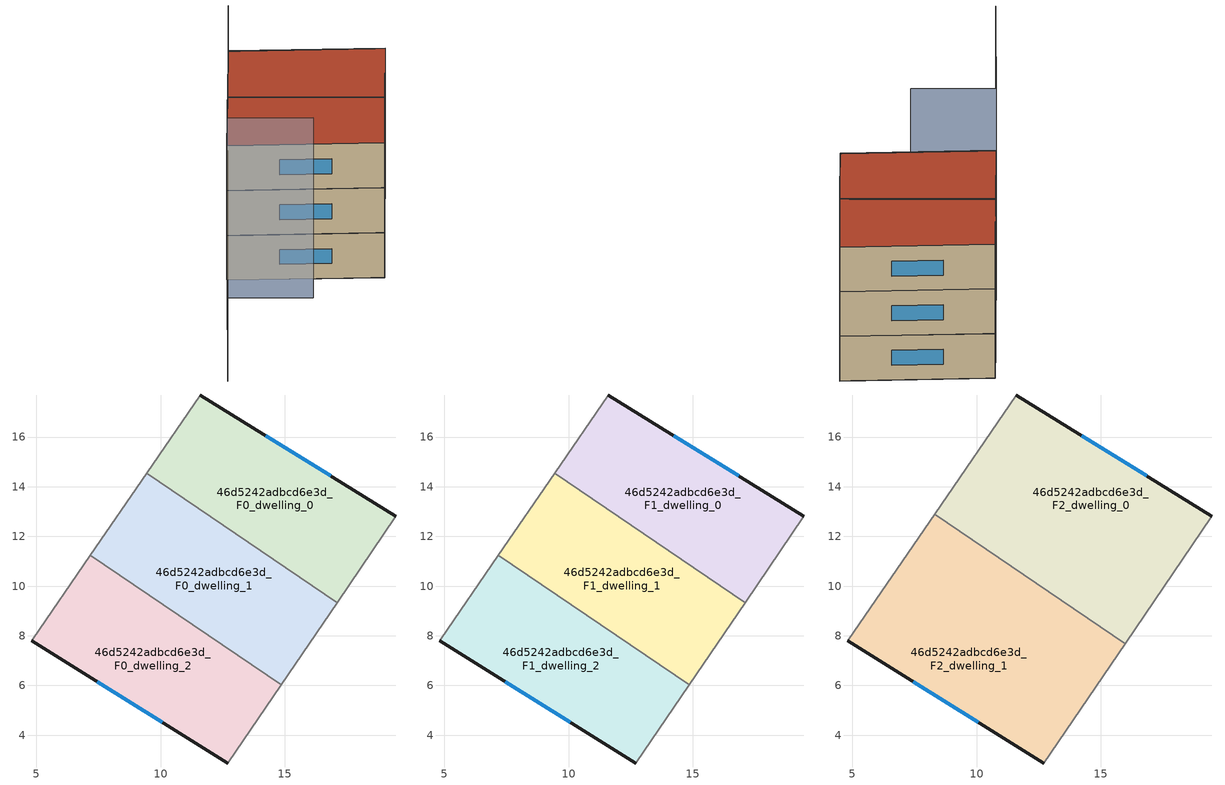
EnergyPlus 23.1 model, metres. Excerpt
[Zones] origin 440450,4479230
46d5242adbcd6e3d_F0_dwelling_0
 floor ground (EU_floor_Construction): 17.1,9.33 19.47,12.8 11.6,17.7 9.44,14.55 z0
 wall outside (EU_wall_Construction): 11.6,17.7 19.47,12.8 z0:3
 wall to 46d5242adbcd6e3d_F0_dwelling_1 (EU_wall_Construction): 17.1,9.33 9.44,14.55 z0:3
 wall adiabatic (EU_wall_Construction): 9.44,14.55 11.6,17.7 / 19.47,12.8 17.1,9.33 z0:3
 window (EU_Window_Construction): 14.23,16.06 16.84,14.44 z1:2
46d5242adbcd6e3d_F0_dwelling_1
 floor ground (EU_floor_Construction): 14.85,6.02 17.1,9.33 9.44,14.55 7.17,11.25 z0
 wall to 46d5242adbcd6e3d_F0_dwelling_2 (EU_wall_Construction): 14.85,6.02 7.17,11.25 z0:3
 wall adiabatic (EU_wall_Construction): 7.17,11.25 9.44,14.55 / 17.1,9.33 14.85,6.02 z0:3
46d5242adbcd6e3d_F0_dwelling_2
 floor ground (EU_floor_Construction): 12.71,2.88 14.85,6.02 7.17,11.25 4.85,7.87 4.81,7.79 z0
 wall outside (EU_wall_Construction): 12.71,2.88 4.81,7.79 z0:3
 wall adiabatic (EU_wall_Construction): 14.85,6.02 12.71,2.88 / 4.81,7.79 4.85,7.87 7.17,11.25 z0:3
 window (EU_Window_Construction): 10.07,4.52 7.45,6.15 z1:2
46d5242adbcd6e3d_F1_dwelling_0
 floor to 46d5242adbcd6e3d_F0_dwelling_0 (EU_floor_Construction): 17.1,9.33 19.47,12.8 11.6,17.7 9.44,14.55 z3
 wall outside (EU_wall_Construction): 11.6,17.7 19.47,12.8 z3:6
 wall to 46d5242adbcd6e3d_F1_dwelling_1 (EU_wall_Construction): 17.1,9.33 9.44,14.55 z3:6
 wall adiabatic (EU_wall_Construction): 9.44,14.55 11.6,17.7 / 19.47,12.8 17.1,9.33 z3:6
 window (EU_Window_Construction): 14.23,16.06 16.84,14.44 z4:5
46d5242adbcd6e3d_F1_dwelling_1
 floor to 46d5242adbcd6e3d_F0_dwelling_1 (EU_floor_Construction): 14.85,6.02 17.1,9.33 9.44,14.55 7.17,11.25 z3
 wall to 46d5242adbcd6e3d_F1_dwelling_2 (EU_wall_Construction): 14.85,6.02 7.17,11.25 z3:6
 wall adiabatic (EU_wall_Construction): 7.17,11.25 9.44,14.55 / 17.1,9.33 14.85,6.02 z3:6
46d5242adbcd6e3d_F1_dwelling_2
 floor to 46d5242adbcd6e3d_F0_dwelling_2 (EU_floor_Construction): 12.71,2.88 14.85,6.02 7.17,11.25 4.85,7.87 4.81,7.79 z3
 wall outside (EU_wall_Construction): 12.71,2.88 4.81,7.79 z3:6
 wall adiabatic (EU_wall_Construction): 14.85,6.02 12.71,2.88 / 4.81,7.79 4.85,7.87 7.17,11.25 z3:6
 window (EU_Window_Construction): 10.07,4.52 7.45,6.15 z4:5
46d5242adbcd6e3d_F2_dwelling_0
 floor to 46d5242adbcd6e3d_F1_dwelling_0 (EU_floor_Construction): 17.1,9.33 19.47,12.8 11.6,17.7 9.44,14.55 z6
 floor to 46d5242adbcd6e3d_F1_dwelling_1 (EU_floor_Construction): 15.98,7.67 17.1,9.33 9.44,14.55 8.3,12.9 z6
 wall outside (EU_wall_Construction): 11.6,17.7 19.47,12.8 z6:9
 wall to 46d5242adbcd6e3d_F2_dwelling_1 (EU_wall_Construction): 15.98,7.67 8.3,12.9 z6:9
 wall adiabatic (EU_wall_Construction): 8.3,12.9 11.6,17.7 / 19.47,12.8 15.98,7.67 z6:9
 window (EU_Window_Construction): 14.23,16.06 16.84,14.44 z7:8
 roof outside (EU_roof_Construction): 19.47,12.8 15.98,7.67 8.3,12.9 11.6,17.7 z9
46d5242adbcd6e3d_F2_dwelling_1
 floor to 46d5242adbcd6e3d_F1_dwelling_1 (EU_floor_Construction): 14.85,6.02 15.98,7.67 8.3,12.9 7.17,11.25 z6
 floor to 46d5242adbcd6e3d_F1_dwelling_2 (EU_floor_Construction): 12.71,2.88 14.85,6.02 7.17,11.25 4.85,7.87 4.81,7.79 z6
 wall outside (EU_wall_Construction): 12.71,2.88 4.81,7.79 z6:9
 wall adiabatic (EU_wall_Construction): 15.98,7.67 12.71,2.88 / 4.81,7.79 4.85,7.87 8.3,12.9 z6:9
 window (EU_Window_Construction): 10.07,4.52 7.45,6.15 z7:8
 roof outside (EU_roof_Construction): 15.98,7.67 12.71,2.88 4.81,7.79 4.85,7.87 8.3,12.9 z9
shading: 3.58,5.99 7.81,3.13 / 4.88,7.9 -2.31,-2.77 / 11.6,17.7 4.92,7.82 z0:12
[Building]
EU S2 Campaign: North Axis=0; Terrain=City; Solar Distribution=FullExterior
[Site:Location]
Madrid: Latitude=40.5; Longitude=-3.5; Time Zone=1; Elevation=609
[SizingPeriod:WeatherFileDays]
AnnualSizingPeriod: Begin Month=1; Begin Day of Month=1; End Month=12; End Day of Month=31; Day of Week for Start Day=Monday; Use Weather File Daylight Saving Period=No; Use Weather File Rain and Snow Indicators=No
[MATERIAL]
EU_InternalMass_Material: Roughness=MediumRough; Thickness=0.1; Conductivity=1; Density=1800; Specific Heat=900; Thermal Absorptance=0.9; Solar Absorptance=0.7; Visible Absorptance=0.7
[MATERIAL:NOMASS] Roughness=MediumRough; Thermal Absorptance=0.9; Solar Absorptance=0.7; Visible Absorptance=0.7
Name | Thermal Resistance
EU_wall_NoMass | 0.459673
EU_roof_NoMass | 0.495815
EU_floor_NoMass | 0.788942
[WINDOWMATERIAL:SIMPLEGLAZINGSYSTEM]
EU_Window_SimpleGlazing: UFactor=4.26103; Solar Heat Gain Coefficient=0.85; Visible Transmittance=0.85
[CONSTRUCTION]
EU_wall_Construction: EU_wall_NoMass
EU_roof_Construction: EU_roof_NoMass
EU_floor_Construction: EU_floor_NoMass
EU_InternalMass_Construction: EU_InternalMass_Material
EU_Window_Construction: EU_Window_SimpleGlazing
[ZONE] Type=1; Multiplier=1; Ceiling Height=autocalculate; Floor Area=autocalculate; Part of Total Floor Area=Yes
Name | Volume
46d5242adbcd6e3d_F0_dwelling_0; 46d5242adbcd6e3d_F1_dwelling_0 | 111.486
46d5242adbcd6e3d_F2_dwelling_0 | 167.232
46d5242adbcd6e3d_F0_dwelling_1; 46d5242adbcd6e3d_F1_dwelling_1 | 111.495
46d5242adbcd6e3d_F2_dwelling_1 | 167.227
46d5242adbcd6e3d_F0_dwelling_2; 46d5242adbcd6e3d_F1_dwelling_2 | 111.483
[INTERNALMASS] Construction=EU_InternalMass_Construction
Name | Zone or ZoneList | Surface Area
46d5242adbcd6e3d_F0_dwelling_0_EU_InternalMass | 46d5242adbcd6e3d_F0_dwelling_0 | 37.1622
46d5242adbcd6e3d_F0_dwelling_1_EU_InternalMass | 46d5242adbcd6e3d_F0_dwelling_1 | 37.1651
46d5242adbcd6e3d_F0_dwelling_2_EU_InternalMass | 46d5242adbcd6e3d_F0_dwelling_2 | 37.1609
46d5242adbcd6e3d_F1_dwelling_0_EU_InternalMass | 46d5242adbcd6e3d_F1_dwelling_0 | 37.1622
46d5242adbcd6e3d_F1_dwelling_1_EU_InternalMass | 46d5242adbcd6e3d_F1_dwelling_1 | 37.1651
46d5242adbcd6e3d_F1_dwelling_2_EU_InternalMass | 46d5242adbcd6e3d_F1_dwelling_2 | 37.1609
46d5242adbcd6e3d_F2_dwelling_0_EU_InternalMass | 46d5242adbcd6e3d_F2_dwelling_0 | 55.7443
46d5242adbcd6e3d_F2_dwelling_1_EU_InternalMass | 46d5242adbcd6e3d_F2_dwelling_1 | 55.7422
[OTHEREQUIPMENT] Fuel Type=Electricity; Design Level Calculation Method=Watts/Area; Power per Zone Floor Area=1; Fraction Latent=0; Fraction Radiant=0; Fraction Lost=0; Carbon Dioxide Generation Rate=0; EndUse Subcategory=EU_Step8_InternalGains
Name | Zone or ZoneList or Space or SpaceList | Schedule
EU_Step8_InternalGain_46d5242adbcd6e3d_F0_dwelling_0_f000 | 46d5242adbcd6e3d_F0_dwelling_0 | EU_Step8_GainSchedule_46d5242adbcd6e3d_F0_dwelling_0_f000
EU_Step8_InternalGain_46d5242adbcd6e3d_F0_dwelling_1_f000 | 46d5242adbcd6e3d_F0_dwelling_1 | EU_Step8_GainSchedule_46d5242adbcd6e3d_F0_dwelling_1_f000
EU_Step8_InternalGain_46d5242adbcd6e3d_F0_dwelling_2_f000 | 46d5242adbcd6e3d_F0_dwelling_2 | EU_Step8_GainSchedule_46d5242adbcd6e3d_F0_dwelling_2_f000
EU_Step8_InternalGain_46d5242adbcd6e3d_F1_dwelling_0_f000 | 46d5242adbcd6e3d_F1_dwelling_0 | EU_Step8_GainSchedule_46d5242adbcd6e3d_F1_dwelling_0_f000
EU_Step8_InternalGain_46d5242adbcd6e3d_F1_dwelling_1_f000 | 46d5242adbcd6e3d_F1_dwelling_1 | EU_Step8_GainSchedule_46d5242adbcd6e3d_F1_dwelling_1_f000
EU_Step8_InternalGain_46d5242adbcd6e3d_F1_dwelling_2_f000 | 46d5242adbcd6e3d_F1_dwelling_2 | EU_Step8_GainSchedule_46d5242adbcd6e3d_F1_dwelling_2_f000
EU_Step8_InternalGain_46d5242adbcd6e3d_F2_dwelling_0_f000 | 46d5242adbcd6e3d_F2_dwelling_0 | EU_Step8_GainSchedule_46d5242adbcd6e3d_F2_dwelling_0_f000
EU_Step8_InternalGain_46d5242adbcd6e3d_F2_dwelling_1_f000 | 46d5242adbcd6e3d_F2_dwelling_1 | EU_Step8_GainSchedule_46d5242adbcd6e3d_F2_dwelling_1_f000
[ZONEVENTILATION:DESIGNFLOWRATE] Schedule=EU_AlwaysOn; Design Flow Rate Calculation Method=AirChanges/Hour; Air Changes per Hour=0.719161; Ventilation Type=Natural; Fan Pressure Rise=0; Fan Total Efficiency=1; Constant Term Coefficient=1; Temperature Term Coefficient=0; Velocity Term Coefficient=0; Velocity Squared Term Coefficient=0; Minimum Indoor Temperature=-100; Maximum Indoor Temperature=100; Delta Temperature=-100; Minimum Outdoor Temperature=-100; Maximum Outdoor Temperature=100; Maximum Wind Speed=40
Name | Zone or ZoneList or Space or SpaceList
EU_ConstantAir_46d5242adbcd6e3d_F0_dwelling_0 | 46d5242adbcd6e3d_F0_dwelling_0
EU_ConstantAir_46d5242adbcd6e3d_F0_dwelling_1 | 46d5242adbcd6e3d_F0_dwelling_1
EU_ConstantAir_46d5242adbcd6e3d_F0_dwelling_2 | 46d5242adbcd6e3d_F0_dwelling_2
EU_ConstantAir_46d5242adbcd6e3d_F1_dwelling_0 | 46d5242adbcd6e3d_F1_dwelling_0
EU_ConstantAir_46d5242adbcd6e3d_F1_dwelling_1 | 46d5242adbcd6e3d_F1_dwelling_1
EU_ConstantAir_46d5242adbcd6e3d_F1_dwelling_2 | 46d5242adbcd6e3d_F1_dwelling_2
EU_ConstantAir_46d5242adbcd6e3d_F2_dwelling_0 | 46d5242adbcd6e3d_F2_dwelling_0
EU_ConstantAir_46d5242adbcd6e3d_F2_dwelling_1 | 46d5242adbcd6e3d_F2_dwelling_1
[HVACTEMPLATE:THERMOSTAT] Constant Heating Setpoint=20; Constant Cooling Setpoint=50
EU_HeatOnly_46d5242adbcd6e3d_F0_dwelling_0; EU_HeatOnly_46d5242adbcd6e3d_F0_dwelling_1; EU_HeatOnly_46d5242adbcd6e3d_F0_dwelling_2; EU_HeatOnly_46d5242adbcd6e3d_F1_dwelling_0; EU_HeatOnly_46d5242adbcd6e3d_F1_dwelling_1; EU_HeatOnly_46d5242adbcd6e3d_F1_dwelling_2; EU_HeatOnly_46d5242adbcd6e3d_F2_dwelling_0; EU_HeatOnly_46d5242adbcd6e3d_F2_dwelling_1
[HVACTEMPLATE:ZONE:IDEALLOADSAIRSYSTEM] System Availability Schedule=EU_AlwaysOn; Maximum Heating Supply Air Temperature=50; Minimum Cooling Supply Air Temperature=13; Maximum Heating Supply Air Humidity Ratio=0.0156; Minimum Cooling Supply Air Humidity Ratio=0.0077; Heating Limit=NoLimit; Cooling Limit=NoLimit; Heating Availability Schedule=EU_AlwaysOn; Cooling Availability Schedule=EU_CoolingOff; Dehumidification Control Type=ConstantSensibleHeatRatio; Cooling Sensible Heat Ratio=0.7; Dehumidification Setpoint=60; Humidification Control Type=None; Humidification Setpoint=30; Outdoor Air Method=None; Outdoor Air Flow Rate per Person=0.00944; Outdoor Air Flow Rate per Zone Floor Area=0; Outdoor Air Flow Rate per Zone=0; Demand Controlled Ventilation Type=None; Outdoor Air Economizer Type=NoEconomizer; Heat Recovery Type=None; Sensible Heat Recovery Effectiveness=0.7; Latent Heat Recovery Effectiveness=0.65
Name | Template Thermostat
46d5242adbcd6e3d_F0_dwelling_0 | EU_HeatOnly_46d5242adbcd6e3d_F0_dwelling_0
46d5242adbcd6e3d_F0_dwelling_1 | EU_HeatOnly_46d5242adbcd6e3d_F0_dwelling_1
46d5242adbcd6e3d_F0_dwelling_2 | EU_HeatOnly_46d5242adbcd6e3d_F0_dwelling_2
46d5242adbcd6e3d_F1_dwelling_0 | EU_HeatOnly_46d5242adbcd6e3d_F1_dwelling_0
46d5242adbcd6e3d_F1_dwelling_1 | EU_HeatOnly_46d5242adbcd6e3d_F1_dwelling_1
46d5242adbcd6e3d_F1_dwelling_2 | EU_HeatOnly_46d5242adbcd6e3d_F1_dwelling_2
46d5242adbcd6e3d_F2_dwelling_0 | EU_HeatOnly_46d5242adbcd6e3d_F2_dwelling_0
46d5242adbcd6e3d_F2_dwelling_1 | EU_HeatOnly_46d5242adbcd6e3d_F2_dwelling_1
[SIZING:ZONE] Zone Cooling Design Supply Air Temperature Input Method=SupplyAirTemperature; Zone Cooling Design Supply Air Temperature=13; Zone Heating Design Supply Air Temperature Input Method=SupplyAirTemperature; Zone Heating Design Supply Air Temperature=50; Zone Cooling Design Supply Air Humidity Ratio=0.008; Zone Heating Design Supply Air Humidity Ratio=0.008; Cooling Design Air Flow Method=DesignDay; Cooling Design Air Flow Rate=0; Cooling Minimum Air Flow per Zone Floor Area=0.000762; Cooling Minimum Air Flow=0; Cooling Minimum Air Flow Fraction=0.2; Heating Design Air Flow Method=DesignDay; Heating Design Air Flow Rate=0; Heating Maximum Air Flow per Zone Floor Area=0.002032; Heating Maximum Air Flow=0.141576; Heating Maximum Air Flow Fraction=0.3; Account for Dedicated Outdoor Air System=No; Dedicated Outdoor Air System Control Strategy=NeutralSupplyAir; Dedicated Outdoor Air Low Setpoint Temperature for Design=autosize; Dedicated Outdoor Air High Setpoint Temperature for Design=autosize; Zone Load Sizing Method=Sensible Load Only No Latent Load; Zone Latent Cooling Design Supply Air Humidity Ratio Input Method=HumidityRatioDifference; Zone Cooling Design Supply Air Humidity Ratio Difference=0.005; Zone Latent Heating Design Supply Air Humidity Ratio Input Method=HumidityRatioDifference; Zone Humidification Design Supply Air Humidity Ratio Difference=0.005
46d5242adbcd6e3d_F0_dwelling_0; 46d5242adbcd6e3d_F0_dwelling_1; 46d5242adbcd6e3d_F0_dwelling_2; 46d5242adbcd6e3d_F1_dwelling_0; 46d5242adbcd6e3d_F1_dwelling_1; 46d5242adbcd6e3d_F1_dwelling_2; 46d5242adbcd6e3d_F2_dwelling_0; 46d5242adbcd6e3d_F2_dwelling_1
[SCHEDULE:CONSTANT]
Name | Hourly Value
EU_AlwaysOn | 1
EU_CoolingOff | 0
[SCHEDULE:FILE] Column Number=1; Rows to Skip at Top=0; Number of Hours of Data=8760; Column Separator=Comma; Interpolate to Timestep=No; Minutes per Item=60; Adjust Schedule for Daylight Savings=Yes
Name | File
EU_Step8_GainSchedule_46d5242adbcd6e3d_F0_dwelling_0_f000 | ../../schedules/46d5242adbcd6e3d/46d5242adbcd6e3d_F0_dwelling_0_f000_gain.csv
EU_Step8_GainSchedule_46d5242adbcd6e3d_F0_dwelling_1_f000 | ../../schedules/46d5242adbcd6e3d/46d5242adbcd6e3d_F0_dwelling_1_f000_gain.csv
EU_Step8_GainSchedule_46d5242adbcd6e3d_F0_dwelling_2_f000 | ../../schedules/46d5242adbcd6e3d/46d5242adbcd6e3d_F0_dwelling_2_f000_gain.csv
EU_Step8_GainSchedule_46d5242adbcd6e3d_F1_dwelling_0_f000 | ../../schedules/46d5242adbcd6e3d/46d5242adbcd6e3d_F1_dwelling_0_f000_gain.csv
EU_Step8_GainSchedule_46d5242adbcd6e3d_F1_dwelling_1_f000 | ../../schedules/46d5242adbcd6e3d/46d5242adbcd6e3d_F1_dwelling_1_f000_gain.csv
EU_Step8_GainSchedule_46d5242adbcd6e3d_F1_dwelling_2_f000 | ../../schedules/46d5242adbcd6e3d/46d5242adbcd6e3d_F1_dwelling_2_f000_gain.csv
EU_Step8_GainSchedule_46d5242adbcd6e3d_F2_dwelling_0_f000 | ../../schedules/46d5242adbcd6e3d/46d5242adbcd6e3d_F2_dwelling_0_f000_gain.csv
EU_Step8_GainSchedule_46d5242adbcd6e3d_F2_dwelling_1_f000 | ../../schedules/46d5242adbcd6e3d/46d5242adbcd6e3d_F2_dwelling_1_f000_gain.csv
